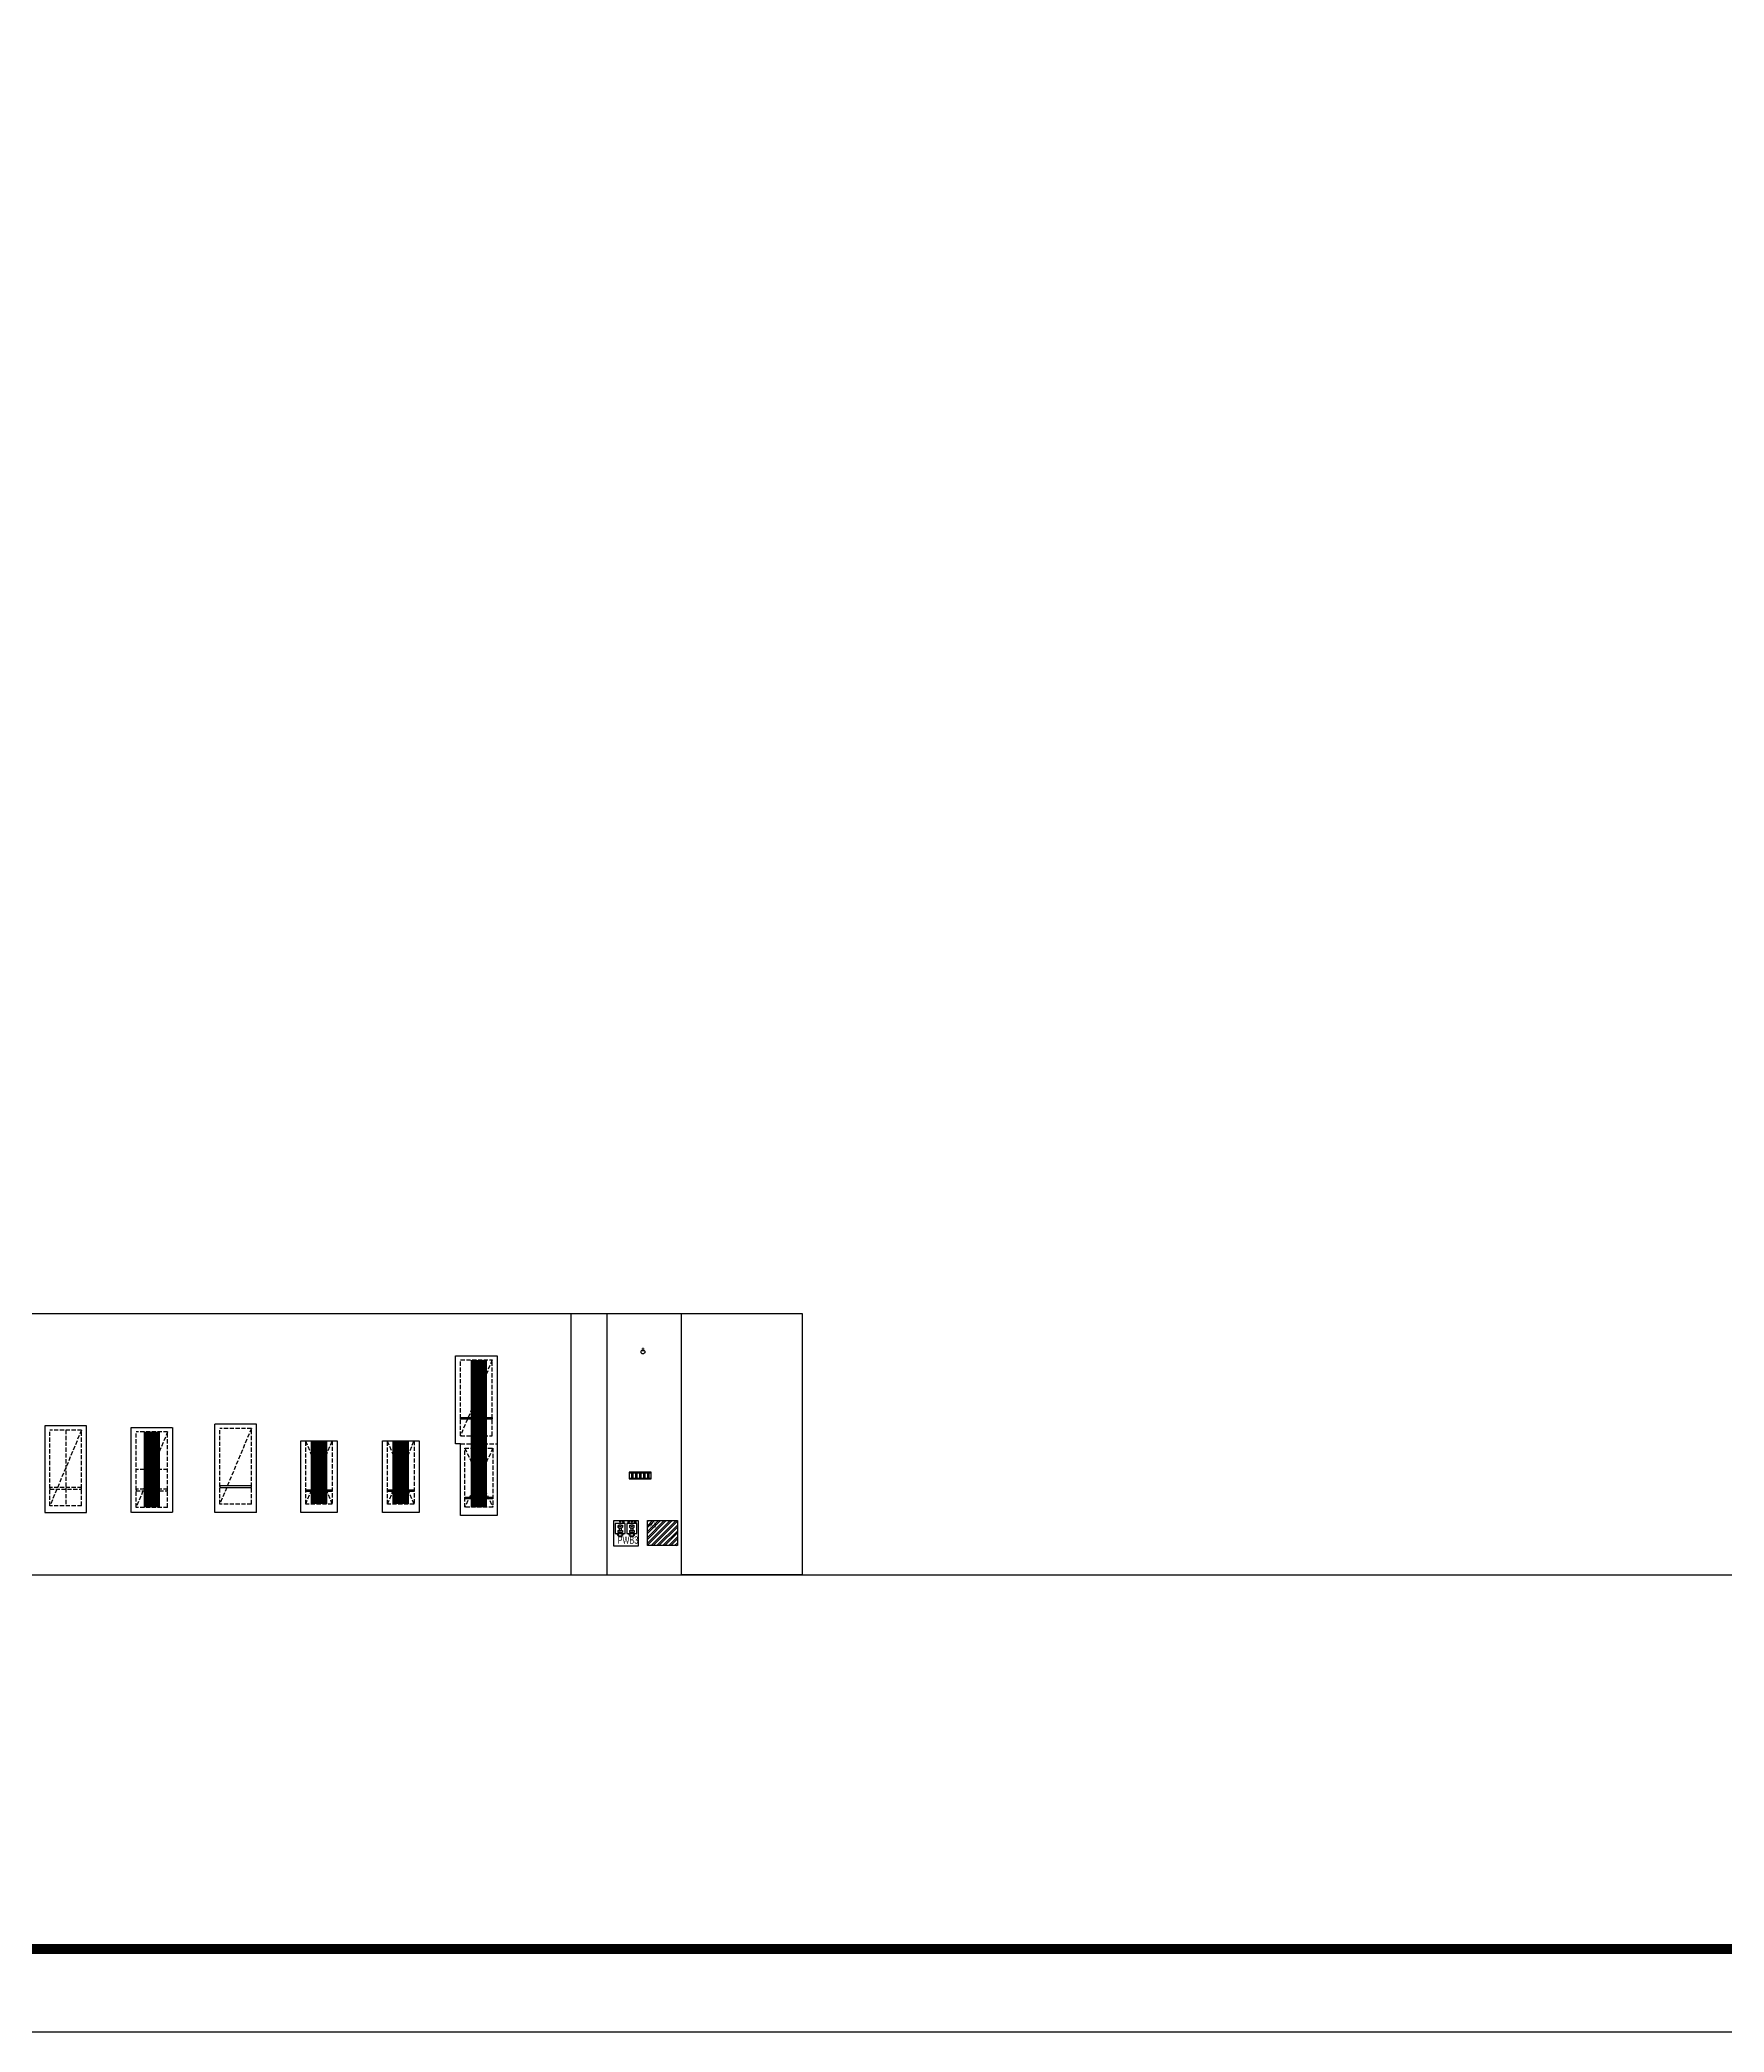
# Model space of a CAD drawing. Extents: x -1338203 to 1886333, y -783476 to 1038610.
# Drawn here: x 643493 to 744757, y -529239 to -409445 of the extents above; entities that cross this region are included whole.
import ezdxf

# ---------------------------------------------------------------- set-up
doc = ezdxf.new("R2010")
doc.units = 0
doc.header["$LTSCALE"] = 1000
doc.header["$MEASUREMENT"] = 0
doc.linetypes.add('A-001-平面B2$0$__DASH', pattern=[0.35, 0.25, -0.1])
doc.linetypes.add('DASH', pattern=[0.35, 0.25, -0.1])
doc.layers.add('0A-X-AREA', color=6, linetype='Continuous', plot=False)
for name, color, linetype in [('0P-EQUIP-CW', 7, 'Continuous'), ('0P-PIPE-CW', 3, 'Continuous'), ('1-给排水', 4, 'Continuous'), ('A-001-车位参照B1$0$A-001-车位参照B1$0$$0$A-001-车位参照B2$0$0A-P-PKNG-CAR(A)', 43, 'Continuous'), ('A-001-车位参照B1$0$A-001-车位参照B1$0$0A-P-PKNG-CAR(A)', 43, 'Continuous'), ('A-001-车位参照B1$0$A-001-车位参照B1$0$0A-P-PKNG-CAR(B)', 21, 'Continuous'), ('AAD-FR-LINE', 4, 'Continuous'), ('p-a-double', 181, 'Continuous'), ('p-a-mini', 150, 'Continuous'), ('p-a-short', 190, 'Continuous'), ('P001-预留预埋-B2$0$P001-预留预埋-B1$0$0P-EQUIP-WW', 7, 'Continuous'), ('P001-预留预埋-B2$0$P001-预留预埋-B1$0$P001-预留预埋-B1$0$A-001-平面B1$0$0A-A-HATH', 8, 'Continuous'), ('P001-预留预埋-B2$0$P001-预留预埋-B1$0$P001-预留预埋-B1$0$A-001-平面B1$0$0A-P-ROOF-DRAN', 190, 'Continuous'), ('停车位', 252, 'DASH')]:
    doc.layers.add(name, color=color, linetype=linetype)
doc.styles.add('P001-预留预埋-B2$0$P001-预留预埋-B1$0$AAD-TXT', font='AAD-TXT.shx', dxfattribs={"width": 0.7, "height": 3, "bigfont": 'AAD-HZTXT.shx'})
doc.styles.add('探索者', font='TSSDENG', dxfattribs={"width": 0.7, "bigfont": 'TSSDCHN'})

# ---------------------------------------------------------------- blocks, each defined once
blk = doc.blocks.new('A-001-车位参照B1$0$A-001-车位参照B1$0$A-001-车位参照B1$0$A$C43AE5A3B')
at = {"color": 241}
blk.add_lwpolyline([(2500, 0), (2500, 4300), (300, 4300), (300, 0)], close=True, dxfattribs=at)
at = {"color": 241, "linetype": 'DASH'}
for points in [[(2200, 0), (2200, 3800), (600, 3800), (600, 0), (2200, 0)], [(600, 3800), (2200, 0)], [(2200, 3800), (600, 0)]]:
    blk.add_lwpolyline(points, dxfattribs=at)
at = {"color": 241}
blk.add_lwpolyline([(2200, 3050), (600, 3050), (600, 2950), (2200, 2950), (2200, 3050)], dxfattribs=at)
at = {"layer": 'p-a-mini', "ltscale": 0.002, "const_width": 1000}
blk.add_lwpolyline([(1400, 0), (1400, 3800)], dxfattribs=at)
blk = doc.blocks.new('子母车位')
at = {"layer": 'A-001-车位参照B1$0$A-001-车位参照B1$0$$0$A-001-车位参照B2$0$0A-P-PKNG-CAR(A)', "color": 5, "linetype": 'DASH'}
for p, q in [((-2200, 4300), (0, 4300)), ((-1950, 4050), (-250, 500)), ((-250, 4050), (-1950, 500))]:
    blk.add_line(p, q, dxfattribs=at)
at = {"layer": 'A-001-车位参照B1$0$A-001-车位参照B1$0$$0$A-001-车位参照B2$0$0A-P-PKNG-CAR(A)', "color": 5}
blk.add_lwpolyline([(0, 4300), (0, 0), (-2200, 0), (-2200, 4300), (-2500, 4300), (-2500, 9600), (0, 9600), (0, 4300)], dxfattribs=at)
at = {"layer": 'A-001-车位参照B1$0$A-001-车位参照B1$0$$0$A-001-车位参照B2$0$0A-P-PKNG-CAR(A)', "color": 5, "linetype": 'DASH'}
blk.add_lwpolyline([(-2200, 4800), (-300, 4800), (-300, 9350), (-2200, 4800), (-2200, 9350), (-300, 9350)], dxfattribs=at)
at = {"layer": 'A-001-车位参照B1$0$A-001-车位参照B1$0$$0$A-001-车位参照B2$0$0A-P-PKNG-CAR(A)', "color": 5}
for points in [[(-300, 5800), (-2200, 5800), (-2200, 5900), (-300, 5900)], [(-250, 1000), (-1950, 1000), (-1950, 1100), (-250, 1100)]]:
    blk.add_lwpolyline(points, close=True, dxfattribs=at)
at = {"layer": 'A-001-车位参照B1$0$A-001-车位参照B1$0$$0$A-001-车位参照B2$0$0A-P-PKNG-CAR(A)', "color": 5, "linetype": 'DASH'}
blk.add_lwpolyline([(-250, 4050), (-250, 500), (-1950, 500), (-1950, 4050)], close=True, dxfattribs=at)
at = {"layer": 'p-a-double', "ltscale": 0.002, "const_width": 1000}
blk.add_lwpolyline([(-1100, 500), (-1100, 9350)], dxfattribs=at)
blk = doc.blocks.new('P001-预留预埋-B2$0$bjfs')
at = {"layer": 'P001-预留预埋-B2$0$P001-预留预埋-B1$0$0P-EQUIP-WW'}
for p, q in [((361793, -55928), (361193, -55928)), ((361193, -55928), (361193, -56528)), ((361238, -56169), (361211, -56169)), ((361238, -56288), (361211, -56288)), ((361238, -56152), (361238, -56304)), ((361248, -56152), (361238, -56152)), ((361248, -56152), (361248, -56304)), ((361254, -56169), (361248, -56169)), ((361254, -56288), (361248, -56288)), ((361254, -56094), (361254, -56362)), ((361375, -56094), (361254, -56094)), ((361375, -56094), (361375, -56362)), ((361488, -56169), (361375, -56169)), ((361488, -56288), (361375, -56288)), ((361573, -56098), (361573, -56109)), ((361664, -56098), (361573, -56098)), ((361664, -56098), (361664, -56130)), ((361677, -56098), (361677, -56141)), ((361693, -56098), (361677, -56098)), ((361693, -56098), (361693, -56161)), ((361693, -56296), (361693, -56358)), ((361793, -56528), (361793, -55928)), ((361193, -56528), (361793, -56528)), ((361793, -56628), (361193, -56628)), ((361193, -56628), (361193, -57228)), ((361193, -57228), (361793, -57228)), ((361238, -56869), (361211, -56869)), ((361238, -56988), (361211, -56988)), ((361248, -56304), (361238, -56304)), ((361238, -56852), (361238, -57004)), ((361248, -56852), (361238, -56852)), ((361248, -57004), (361238, -57004)), ((361248, -56852), (361248, -57004)), ((361254, -56869), (361248, -56869)), ((361254, -56988), (361248, -56988)), ((361375, -56362), (361254, -56362)), ((361254, -56794), (361254, -57062)), ((361375, -56794), (361254, -56794)), ((361375, -57062), (361254, -57062)), ((361375, -56794), (361375, -57062)), ((361488, -56869), (361375, -56869)), ((361488, -56988), (361375, -56988)), ((361573, -56347), (361573, -56358)), ((361664, -56358), (361573, -56358)), ((361573, -56798), (361573, -56809)), ((361664, -56798), (361573, -56798)), ((361573, -57047), (361573, -57058)), ((361664, -57058), (361573, -57058)), ((361664, -56326), (361664, -56358)), ((361664, -56798), (361664, -56830)), ((361664, -57026), (361664, -57058)), ((361677, -56315), (361677, -56358)), ((361693, -56358), (361677, -56358)), ((361677, -56798), (361677, -56841)), ((361693, -56798), (361677, -56798)), ((361677, -57015), (361677, -57058)), ((361693, -57058), (361677, -57058)), ((361693, -56798), (361693, -56861)), ((361693, -56996), (361693, -57058)), ((361793, -57228), (361793, -56628)), ((361860, -57122), (361878, -57104)), ((361863, -57141), (361898, -57107)), ((361876, -57151), (361908, -57119))]:
    blk.add_line(p, q, dxfattribs=at)
blk.add_lwpolyline([(361951, -55828), (360451, -55828), (360451, -57328), (361951, -57328)], close=True, dxfattribs=at)
for centre, radius in [((361129, -56228), 151), ((361129, -56228), 102), ((361593, -56228), 121), ((361593, -56228), 27), ((361885, -56228), 25), ((361885, -56228), 15), ((361129, -56928), 151), ((361129, -56928), 102), ((361593, -56928), 121), ((361593, -56928), 27), ((361885, -57128), 50), ((361885, -56413), 40), ((361885, -56743), 40), ((361885, -56413), 25), ((361885, -56743), 25), ((361885, -56928), 25), ((361885, -57128), 25), ((361885, -56928), 15)]:
    blk.add_circle(centre, radius, dxfattribs=at)
at = {"layer": 'P001-预留预埋-B2$0$P001-预留预埋-B1$0$0P-EQUIP-WW', "style": 'P001-预留预埋-B2$0$P001-预留预埋-B1$0$AAD-TXT', "width": 0.7}
blk.add_text('PWB3', height=450, rotation=270, dxfattribs=at).set_placement((360571, -56080, 3000))
blk = doc.blocks.new('标准车位2')
at = {"color": 4, "linetype": 'A-001-平面B2$0$__DASH'}
for p, q in [((500, 2200), (500, 300)), ((500, 2200), (5050, 2200)), ((5050, 1250), (500, 1250)), ((5050, 2200), (5050, 300)), ((500, 300), (5050, 300))]:
    blk.add_line(p, q, dxfattribs=at)
at = {"color": 4, "ltscale": 0.002}
blk.add_lwpolyline([(100, 2500), (5300, 2500), (5300, 0), (100, 0)], close=True, dxfattribs=at)
at = {"color": 4, "linetype": 'A-001-平面B2$0$__DASH'}
blk.add_lwpolyline([(5050, 2200), (500, 300)], dxfattribs=at)
at = {"color": 4}
blk.add_lwpolyline([(1500, 300), (1500, 2200), (1600, 2200), (1600, 300)], close=True, dxfattribs=at)
blk = doc.blocks.new('标准车位3')
at = {"color": 3, "linetype": 'A-001-平面B2$0$__DASH'}
for p, q in [((500, 2200), (500, 300)), ((500, 2200), (5050, 2200)), ((2775, 2200), (2775, 300)), ((5050, 2200), (5050, 300)), ((500, 300), (5050, 300))]:
    blk.add_line(p, q, dxfattribs=at)
at = {"color": 3, "ltscale": 0.002}
blk.add_lwpolyline([(200, 2500), (200, 0), (5300, 0), (5300, 2500)], close=True, dxfattribs=at)
at = {"color": 3, "linetype": 'A-001-平面B2$0$__DASH'}
blk.add_lwpolyline([(5050, 2200), (500, 300)], dxfattribs=at)
at = {"color": 3}
blk.add_lwpolyline([(1500, 300), (1500, 2200), (1600, 2200), (1600, 300)], close=True, dxfattribs=at)
at = {"layer": 'p-a-short', "ltscale": 0.002, "const_width": 1000}
blk.add_lwpolyline([(5050, 1250), (500, 1250)], dxfattribs=at)
blk = doc.blocks.new('B1标准车位1')
for p, q in [((0, 2500), (5300, 2500)), ((0, 2500), (0, 0)), ((5300, 2500), (5300, 0)), ((0, 0), (5300, 0))]:
    blk.add_line(p, q)
at = {"linetype": 'A-001-平面B2$0$__DASH'}
for p, q in [((500, 2200), (500, 300)), ((500, 2200), (5050, 2200)), ((5050, 2200), (5050, 300)), ((500, 300), (5050, 300))]:
    blk.add_line(p, q, dxfattribs=at)
blk.add_lwpolyline([(5050, 2200), (500, 300)], dxfattribs=at)
blk.add_lwpolyline([(1500, 300), (1500, 2200), (1600, 2200), (1600, 300)], close=True)
blk = doc.blocks.new('$TwtSys$00000320')
at = {"const_width": 20}
for points in [[(0, 0), (0, -121)], [(-37, -83), (37, -83)]]:
    blk.add_lwpolyline(points, dxfattribs=at)

msp = doc.modelspace()

# ---------------------------------------------------------------- hatches: boundary and pattern name
at = {"ltscale": 0.002}
h = msp.add_hatch(dxfattribs=at)
h.set_pattern_fill('金属', color=251, scale=100)
h.set_pattern_definition([(45, (679048.39, -770225.74), (-176.7767, 176.7767), []), (45, (679166.24, -770225.74), (-176.7767, 176.7767), [])])
h.paths.add_polyline_path([(681820.1, -498476.8), (681820.1, -499976.8), (680020.1, -499976.8), (680020.1, -498476.8)])
at = {"layer": 'P001-预留预埋-B2$0$P001-预留预埋-B1$0$P001-预留预埋-B1$0$A-001-平面B1$0$0A-A-HATH'}
h = msp.add_hatch(dxfattribs=at)
h.set_pattern_fill('STEEL', color=256, scale=150, angle=944.999995)
h.set_pattern_definition([(270, (722666.42, -704156.86), (238.125, -2e-05), []), (270, (722750.61, -704241.05), (238.125, -2e-05), [])])
h.paths.add_polyline_path([(680240.6, -495926.9), (680240.6, -495626.9), (678920.6, -495626.9), (678920.6, -495926.9)])

# ---------------------------------------------------------------- linework, layer by layer
for points in [[(635628.5, -486017.9), (682065.4, -486017.9)], [(635628.5, -501742.3), (682065.4, -501742.3), (682065.4, -486017.9)], [(675443.8, -501742.3), (675443.8, -486017.9)], [(677595.9, -501742.3), (677595.9, -486017.9)], [(635628.5, -501742.3), (682065.4, -501742.3)]]:
    msp.add_lwpolyline(points)
at = {"ltscale": 0.002}
msp.add_lwpolyline([(682065.4, -486017.9), (689319.6, -486017.9), (689319.6, -501742.3), (682065.4, -501742.3)], close=True, dxfattribs=at)
at = {"layer": '0A-X-AREA'}
msp.add_lwpolyline([(635628.5, -501742.3), (895886.2, -501742.3), (895886.2, -313560.3), (635628.5, -313560.3)], close=True, dxfattribs=at)
at = {"layer": '0P-PIPE-CW', "linetype": 'Continuous'}
msp.add_circle((679753.2, -488340.7), 112.5, dxfattribs=at)
at = {"layer": '1-给排水', "color": 3}
msp.add_lwpolyline([(681820.1, -498476.8), (681820.1, -499976.8), (680020.1, -499976.8), (680020.1, -498476.8)], close=True, dxfattribs=at)
at = {"layer": 'AAD-FR-LINE'}
msp.add_lwpolyline([(551646.2, -232238.7), (972146.2, -232238.7), (972146.2, -529238.7), (551646.2, -529238.7)], close=True, dxfattribs=at)
at = {"layer": 'AAD-FR-LINE', "const_width": 600}
msp.add_lwpolyline([(564146.2, -237238.7), (967146.2, -237238.7), (967146.2, -524238.7), (564146.2, -524238.7)], close=True, dxfattribs=at)
at = {"layer": 'P001-预留预埋-B2$0$P001-预留预埋-B1$0$P001-预留预埋-B1$0$A-001-平面B1$0$0A-P-ROOF-DRAN'}
for points in [[(678920.6, -495976.9), (680240.6, -495976.9), (680240.6, -495576.9), (678920.6, -495576.9)], [(680240.6, -495926.9), (680240.6, -495626.9), (678920.6, -495626.9), (678920.6, -495926.9)]]:
    msp.add_lwpolyline(points, close=True, dxfattribs=at)

# ---------------------------------------------------------------- block references
msp.add_blockref('子母车位', (670986.5, -498173.4))
at = {"rotation": 90}
msp.add_blockref('P001-预留预埋-B2$0$bjfs', (622155.3, -860442.9), dxfattribs=at)
at = {"layer": '0P-EQUIP-CW', "xscale": 2.25, "yscale": 2.25, "zscale": 2.25, "rotation": 179.9999999999999}
msp.add_blockref('$TwtSys$00000320', (679753.2, -488340.7), dxfattribs=at)
at = {"layer": 'A-001-车位参照B1$0$A-001-车位参照B1$0$0A-P-PKNG-CAR(A)', "linetype": 'Continuous', "xscale": -1, "rotation": 269.9972763967507}
msp.add_blockref('B1标准车位1', (654008.7, -497989.6), dxfattribs=at)
at = {"layer": 'A-001-车位参照B1$0$A-001-车位参照B1$0$0A-P-PKNG-CAR(B)', "xscale": -1, "rotation": 180}
for p in [(658876.9, -493689.7), (663792.8, -493689.7)]:
    msp.add_blockref('A-001-车位参照B1$0$A-001-车位参照B1$0$A-001-车位参照B1$0$A$C43AE5A3B', p, dxfattribs=at)
at = {"layer": '停车位', "xscale": -1, "rotation": 269.9972764593919}
for name, p in [('标准车位2', (643796.9, -498089.6)), ('标准车位3', (648975.9, -498189.7))]:
    msp.add_blockref(name, p, dxfattribs=at)

# ---------------------------------------------------------------- texts
at = {"layer": '1-给排水', "color": 3, "insert": (680181.5, -498608.2), "char_height": 300, "width": 106989.868, "attachment_point": 1, "style": '探索者'}
msp.add_mtext('K3', dxfattribs=at)

doc.saveas('drawing.dxf')
